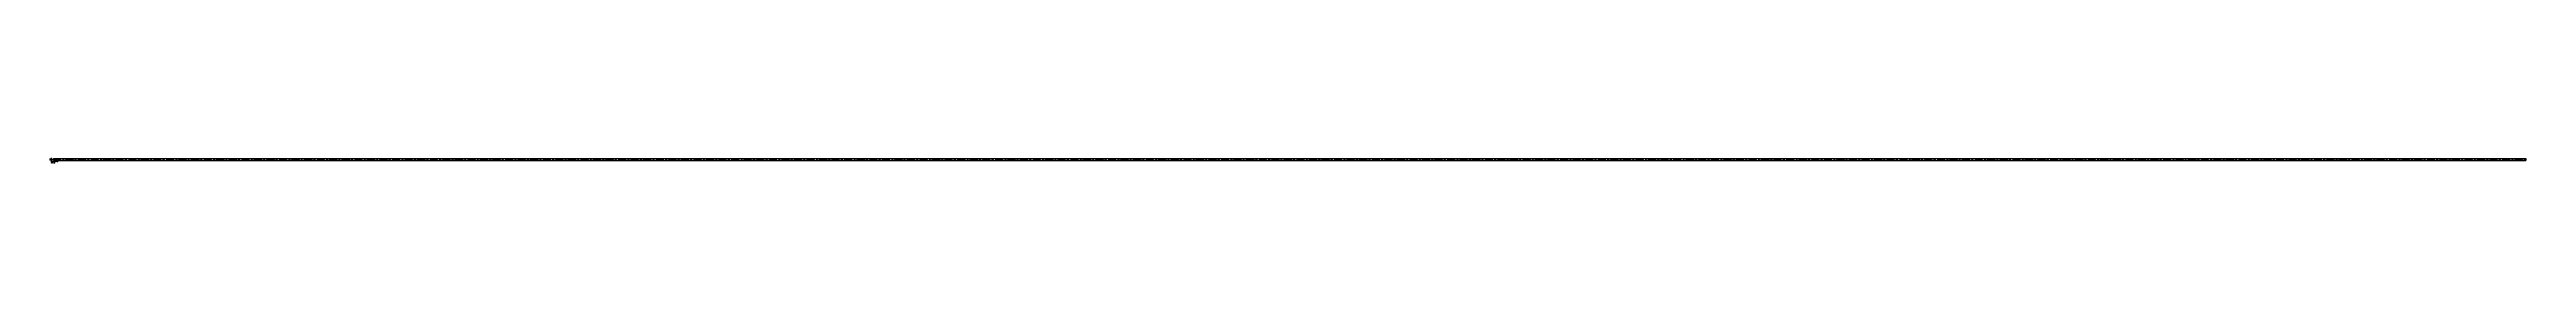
# Model space of a CAD drawing. Extents: x -6 to 10012, y -15 to 6.
import ezdxf

# ---------------------------------------------------------------- set-up
doc = ezdxf.new("R2010")
doc.units = 0
doc.linetypes.add('CENTER', pattern=[50.8, 31.75, -6.35, 6.35, -6.35])
doc.linetypes.add('DASHED', pattern=[19.05, 12.7, -6.35])
doc.layers.get('0').update_dxf_attribs({"linetype": 'CONTINUOUS'})
doc.layers.add('CENTER', color=1, linetype='CENTER')
doc.styles.get("Standard").update_dxf_attribs({"font": 'txt.shx', "height": 3, "bigfont": 'bigfont.shx'})

msp = doc.modelspace()

# ---------------------------------------------------------------- linework, layer by layer
at = {"color": 7, "linetype": 'CONTINUOUS'}
for p, q in [((10, 4), (10, -4)), ((10, 4), (10010, 4)), ((10010, 4), (10010, -4)), ((10, -4), (10010, -4))]:
    msp.add_line(p, q, dxfattribs=at)
at = {"color": 3, "linetype": 'DASHED'}
for p, q in [((10, 3), (10010, 3)), ((10, -3), (10010, -3))]:
    msp.add_line(p, q, dxfattribs=at)
at = {"color": 7, "linetype": 'CONTINUOUS'}
for radius in [4, 3]:
    msp.add_circle((0, 0), radius, dxfattribs=at)
at = {"layer": 'CENTER', "color": 1, "linetype": 'CENTER'}
for p, q in [((6, 0), (-6, 0)), ((0, 6), (0, -6)), ((8, 0), (10012, 0))]:
    msp.add_line(p, q, dxfattribs=at)

# ---------------------------------------------------------------- texts
at = {"color": 7, "linetype": 'CONTINUOUS'}
for s, p in [('PUTN8-10-B', (0, -10)), ('PUTN08', (0, -15))]:
    msp.add_text(s, height=3, dxfattribs=at).set_placement(p)

doc.saveas('drawing.dxf')
